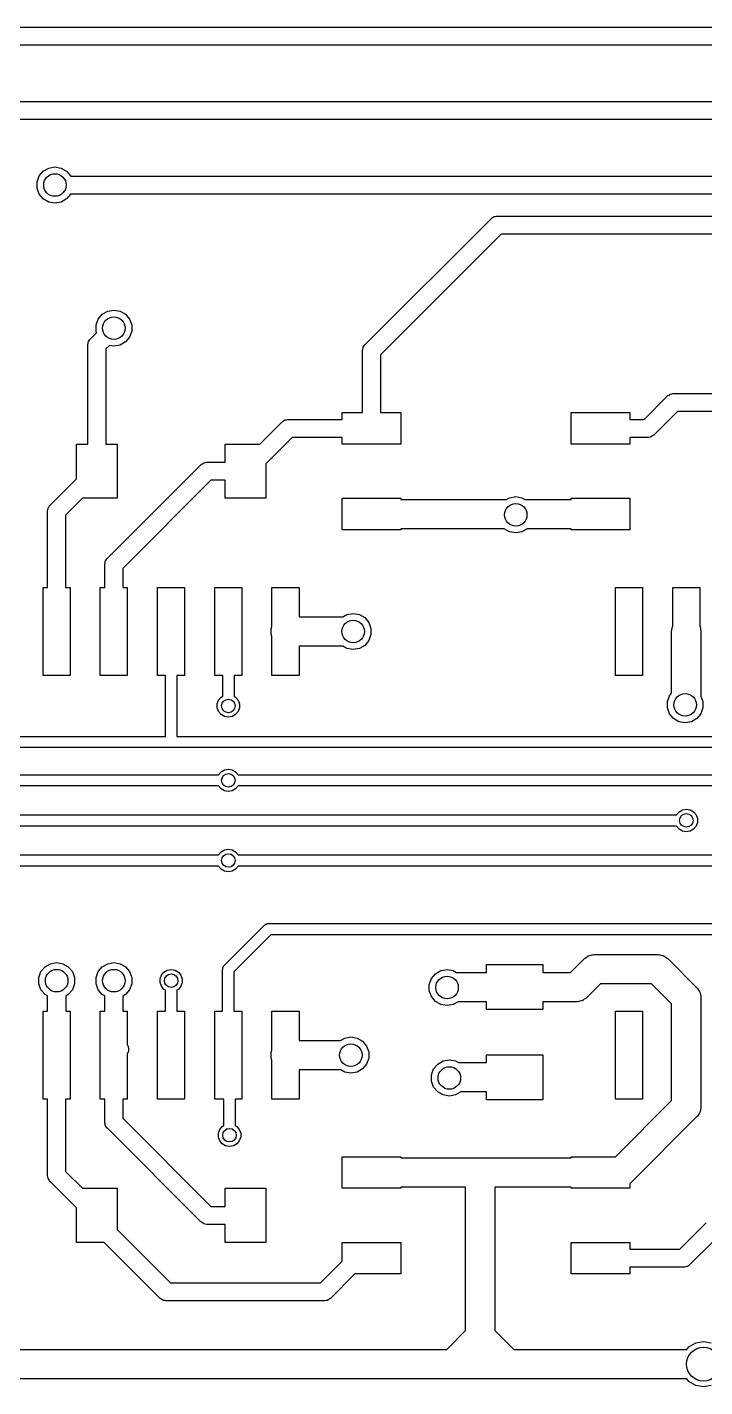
# Model space of a CAD drawing. Extents: x 25 to 125, y -125 to -25.
# Drawn here: x 55.86 to 70.9, y -90.16 to -60 of the extents above; entities that cross this region are included whole.
import ezdxf

# ---------------------------------------------------------------- set-up
doc = ezdxf.new("R2010")
doc.units = 0
doc.header["$MEASUREMENT"] = 0
doc.layers.add('BLACK', color=7, linetype='CONTINUOUS')

msp = doc.modelspace()

# ---------------------------------------------------------------- linework, layer by layer
at = {"layer": 'Black'}
for p, q in [((52.959, -59.998), (82.804, -59.998)), ((82.7212, -60.398), (53.0418, -60.398)), ((54.323, -61.649), (79.075, -61.649)), ((79.075, -62.049), (54.323, -62.049)), ((56.0816, -63.4303), (56.1293, -63.2992)), ((56.1293, -63.2992), (56.2189, -63.1924)), ((56.2189, -63.1924), (56.3397, -63.1227)), ((56.3397, -63.1227), (56.477, -63.0985)), ((56.477, -63.0985), (56.6143, -63.1227)), ((56.6143, -63.1227), (56.7351, -63.1924)), ((56.7351, -63.1924), (56.8247, -63.2992)), ((56.8247, -63.2992), (56.825, -63.3)), ((56.825, -63.3), (80.3082, -63.3)), ((56.0816, -63.5697), (56.0816, -63.4303)), ((56.1293, -63.7008), (56.0816, -63.5697)), ((56.2189, -63.8076), (56.1293, -63.7008)), ((56.3397, -63.8773), (56.2189, -63.8076)), ((56.477, -63.9015), (56.3397, -63.8773)), ((56.6143, -63.8773), (56.477, -63.9015)), ((56.7351, -63.8076), (56.6143, -63.8773)), ((56.8247, -63.7008), (56.7351, -63.8076)), ((56.825, -63.7), (56.8247, -63.7008)), ((80.391, -63.7), (56.825, -63.7)), ((63.3586, -67.0416), (66.1526, -64.2476)), ((66.1526, -64.2476), (66.1598, -64.2425)), ((66.1598, -64.2425), (66.1654, -64.2358)), ((66.1654, -64.2358), (66.1881, -64.2227)), ((66.1881, -64.2227), (66.2095, -64.2077)), ((66.2095, -64.2077), (66.218, -64.2055)), ((66.218, -64.2055), (66.2256, -64.2011)), ((66.2256, -64.2011), (66.2513, -64.1965)), ((66.2513, -64.1965), (66.2766, -64.1898)), ((66.2766, -64.1898), (66.2853, -64.1905)), ((66.2853, -64.1905), (66.294, -64.189)), ((66.294, -64.189), (81.1972, -64.189)), ((66.3768, -64.589), (63.7, -67.2658)), ((81.28, -64.589), (66.3768, -64.589)), ((57.5269, -66.3674), (57.6477, -66.2977)), ((57.6477, -66.2977), (57.785, -66.2735)), ((57.785, -66.2735), (57.9223, -66.2977)), ((57.9223, -66.2977), (58.0431, -66.3674)), ((57.3896, -66.6053), (57.4373, -66.4742)), ((57.3896, -66.7447), (57.3896, -66.6053)), ((57.4373, -66.4742), (57.5269, -66.3674)), ((58.0431, -66.3674), (58.1327, -66.4742)), ((58.1327, -66.4742), (58.1804, -66.6053)), ((58.1804, -66.6053), (58.1804, -66.7447)), ((57.2237, -66.9705), (57.2387, -66.9491)), ((57.2387, -66.9491), (57.2518, -66.9264)), ((57.2518, -66.9264), (57.2585, -66.9208)), ((57.2585, -66.9208), (57.2636, -66.9136)), ((57.2636, -66.9136), (57.401, -66.7761)), ((57.401, -66.7761), (57.3896, -66.7447)), ((58.1327, -66.8758), (58.0431, -66.9826)), ((58.1804, -66.7447), (58.1327, -66.8758)), ((57.205, -67.055), (57.2065, -67.0463)), ((57.205, -69.25), (57.205, -67.055)), ((57.2058, -67.0376), (57.2125, -67.0123)), ((57.2065, -67.0463), (57.2058, -67.0376)), ((57.2125, -67.0123), (57.2171, -66.9866)), ((57.2171, -66.9866), (57.2215, -66.979)), ((57.2215, -66.979), (57.2237, -66.9705)), ((57.6841, -67.0587), (57.605, -67.1378)), ((57.605, -67.1378), (57.605, -69.25)), ((57.785, -67.0765), (57.6841, -67.0587)), ((57.9223, -67.0523), (57.785, -67.0765)), ((58.0431, -66.9826), (57.9223, -67.0523)), ((63.3, -67.183), (63.3015, -67.1743)), ((63.3, -68.55), (63.3, -67.183)), ((63.3008, -67.1656), (63.3075, -67.1403)), ((63.3015, -67.1743), (63.3008, -67.1656)), ((63.3075, -67.1403), (63.3121, -67.1146)), ((63.3121, -67.1146), (63.3165, -67.107)), ((63.3165, -67.107), (63.3187, -67.0985)), ((63.3187, -67.0985), (63.3337, -67.0771)), ((63.3337, -67.0771), (63.3468, -67.0544)), ((63.3468, -67.0544), (63.3535, -67.0488)), ((63.3535, -67.0488), (63.3586, -67.0416)), ((63.7, -67.2658), (63.7, -68.55)), ((70.0698, -68.1795), (70.0754, -68.1728)), ((70.0754, -68.1728), (70.0981, -68.1597)), ((70.0981, -68.1597), (70.1195, -68.1447)), ((70.1195, -68.1447), (70.128, -68.1425)), ((70.128, -68.1425), (70.1356, -68.1381)), ((70.1356, -68.1381), (70.1613, -68.1335)), ((70.1613, -68.1335), (70.1866, -68.1268)), ((70.1866, -68.1268), (70.1953, -68.1275)), ((70.1953, -68.1275), (70.204, -68.126)), ((70.204, -68.126), (72.301, -68.126)), ((69.5472, -68.7), (70.0626, -68.1846)), ((70.0626, -68.1846), (70.0698, -68.1795)), ((61.0222, -69.25), (61.5136, -68.7586)), ((61.5136, -68.7586), (61.5208, -68.7535)), ((61.5208, -68.7535), (61.5264, -68.7468)), ((61.5264, -68.7468), (61.5491, -68.7337)), ((61.5491, -68.7337), (61.5705, -68.7187)), ((61.5705, -68.7187), (61.579, -68.7165)), ((61.579, -68.7165), (61.5866, -68.7121)), ((61.5866, -68.7121), (61.6123, -68.7075)), ((61.6123, -68.7075), (61.6376, -68.7008)), ((61.6376, -68.7008), (61.6463, -68.7015)), ((61.6463, -68.7015), (61.655, -68.7)), ((61.655, -68.7), (62.85, -68.7)), ((62.85, -68.7), (62.85, -68.55)), ((62.85, -68.55), (63.3, -68.55)), ((63.7, -68.55), (64.15, -68.55)), ((64.15, -68.55), (64.15, -69.25)), ((67.93, -69.25), (67.93, -68.55)), ((67.93, -68.55), (69.23, -68.55)), ((69.23, -68.55), (69.23, -68.7)), ((69.23, -68.7), (69.5472, -68.7)), ((70.2868, -68.526), (69.7714, -69.0414)), ((72.2182, -68.526), (70.2868, -68.526)), ((69.7359, -69.0663), (69.7145, -69.0813)), ((69.7586, -69.0532), (69.7359, -69.0663)), ((69.7642, -69.0465), (69.7586, -69.0532)), ((69.7714, -69.0414), (69.7642, -69.0465)), ((56.955, -70.0172), (56.955, -69.25)), ((56.955, -69.25), (57.205, -69.25)), ((57.605, -69.25), (57.855, -69.25)), ((57.855, -69.25), (57.855, -70.45)), ((60.255, -69.65), (60.255, -69.25)), ((60.255, -69.25), (61.0222, -69.25)), ((61.7378, -69.1), (61.155, -69.6828)), ((62.85, -69.1), (61.7378, -69.1)), ((62.85, -69.25), (62.85, -69.1)), ((64.15, -69.25), (62.85, -69.25)), ((69.23, -69.25), (67.93, -69.25)), ((69.63, -69.1), (69.23, -69.1)), ((69.23, -69.1), (69.23, -69.25)), ((69.6387, -69.0985), (69.63, -69.1)), ((69.6474, -69.0992), (69.6387, -69.0985)), ((69.6727, -69.0925), (69.6474, -69.0992)), ((69.6984, -69.0879), (69.6727, -69.0925)), ((69.706, -69.0835), (69.6984, -69.0879)), ((69.7145, -69.0813), (69.706, -69.0835)), ((59.7491, -69.6837), (59.7705, -69.6687)), ((59.7705, -69.6687), (59.779, -69.6665)), ((59.779, -69.6665), (59.7866, -69.6621)), ((59.7866, -69.6621), (59.8123, -69.6575)), ((59.8123, -69.6575), (59.8376, -69.6508)), ((59.8376, -69.6508), (59.8463, -69.6515)), ((59.8463, -69.6515), (59.855, -69.65)), ((59.855, -69.65), (60.255, -69.65)), ((61.155, -69.6828), (61.155, -70.45)), ((57.6412, -71.781), (59.7136, -69.7086)), ((59.7136, -69.7086), (59.7208, -69.7035)), ((59.7208, -69.7035), (59.7264, -69.6968)), ((59.7264, -69.6968), (59.7491, -69.6837)), ((56.3712, -70.601), (56.955, -70.0172)), ((59.9378, -70.05), (57.9826, -72.0052)), ((60.255, -70.05), (59.9378, -70.05)), ((60.255, -70.45), (60.255, -70.05)), ((57.0878, -70.45), (56.7126, -70.8252)), ((57.855, -70.45), (57.0878, -70.45)), ((61.155, -70.45), (60.255, -70.45)), ((62.85, -71.15), (62.85, -70.45)), ((62.85, -70.45), (64.15, -70.45)), ((64.15, -70.45), (64.15, -70.475)), ((64.15, -70.475), (66.4988, -70.475)), ((66.4988, -70.475), (66.5631, -70.4379)), ((66.5631, -70.4379), (66.7004, -70.4137)), ((66.7004, -70.4137), (66.8377, -70.4379)), ((66.8377, -70.4379), (66.902, -70.475)), ((66.902, -70.475), (67.93, -70.475)), ((67.93, -70.475), (67.93, -70.45)), ((67.93, -70.45), (69.23, -70.45)), ((69.23, -70.45), (69.23, -71.15)), ((56.3126, -70.7424), (56.3141, -70.7337)), ((56.3126, -72.43), (56.3126, -70.7424)), ((56.3134, -70.725), (56.3201, -70.6997)), ((56.3141, -70.7337), (56.3134, -70.725)), ((56.3201, -70.6997), (56.3247, -70.674)), ((56.3247, -70.674), (56.3291, -70.6664)), ((56.3291, -70.6664), (56.3313, -70.6579)), ((56.3313, -70.6579), (56.3463, -70.6365)), ((56.3463, -70.6365), (56.3594, -70.6138)), ((56.3594, -70.6138), (56.3661, -70.6082)), ((56.3661, -70.6082), (56.3712, -70.601)), ((56.7126, -70.8252), (56.7126, -72.43)), ((64.15, -71.15), (62.85, -71.15)), ((66.4461, -71.125), (64.15, -71.125)), ((64.15, -71.125), (64.15, -71.15)), ((66.5631, -71.1925), (66.4461, -71.125)), ((66.9547, -71.125), (66.8377, -71.1925)), ((67.93, -71.125), (66.9547, -71.125)), ((67.93, -71.15), (67.93, -71.125)), ((69.23, -71.15), (67.93, -71.15)), ((66.7004, -71.2167), (66.5631, -71.1925)), ((66.8377, -71.1925), (66.7004, -71.2167)), ((57.6163, -71.8165), (57.6294, -71.7938)), ((57.6294, -71.7938), (57.6361, -71.7882)), ((57.6361, -71.7882), (57.6412, -71.781)), ((57.5826, -71.9224), (57.5841, -71.9137)), ((57.5826, -72.43), (57.5826, -71.9224)), ((57.5834, -71.905), (57.5901, -71.8797)), ((57.5841, -71.9137), (57.5834, -71.905)), ((57.5901, -71.8797), (57.5947, -71.854)), ((57.5947, -71.854), (57.5991, -71.8464)), ((57.5991, -71.8464), (57.6013, -71.8379)), ((57.6013, -71.8379), (57.6163, -71.8165)), ((57.9826, -72.0052), (57.9826, -72.43)), ((56.2126, -74.38), (56.2126, -72.43)), ((56.2126, -72.43), (56.3126, -72.43)), ((56.7126, -72.43), (56.8126, -72.43)), ((56.8126, -72.43), (56.8126, -74.38)), ((57.4826, -74.38), (57.4826, -72.43)), ((57.4826, -72.43), (57.5826, -72.43)), ((57.9826, -72.43), (58.0826, -72.43)), ((58.0826, -72.43), (58.0826, -74.38)), ((58.7526, -74.38), (58.7526, -72.43)), ((58.7526, -72.43), (59.3526, -72.43)), ((59.3526, -72.43), (59.3526, -74.38)), ((60.0226, -74.38), (60.0226, -72.43)), ((60.0226, -72.43), (60.6226, -72.43)), ((60.6226, -72.43), (60.6226, -74.38)), ((61.2926, -73.2934), (61.2926, -72.43)), ((61.2926, -72.43), (61.8926, -72.43)), ((61.8926, -72.43), (61.8926, -73.08)), ((68.915, -74.38), (68.915, -72.43)), ((68.915, -72.43), (69.515, -72.43)), ((69.515, -72.43), (69.515, -74.38)), ((70.185, -73.2845), (70.185, -72.43)), ((70.185, -72.43), (70.785, -72.43)), ((70.785, -72.43), (70.785, -73.2845)), ((61.2725, -73.3486), (61.2926, -73.2934)), ((61.8926, -73.08), (62.8674, -73.08)), ((62.8674, -73.08), (62.9563, -73.0287)), ((62.9563, -73.0287), (63.0936, -73.0045)), ((63.0936, -73.0045), (63.2309, -73.0287)), ((63.2309, -73.0287), (63.3517, -73.0984)), ((63.3517, -73.0984), (63.4413, -73.2052)), ((63.4413, -73.2052), (63.489, -73.3363)), ((70.16, -73.405), (70.1796, -73.2938)), ((70.1796, -73.2938), (70.185, -73.2845)), ((70.785, -73.2845), (70.7904, -73.2938)), ((70.7904, -73.2938), (70.81, -73.405)), ((61.2725, -73.4614), (61.2725, -73.3486)), ((61.2926, -73.5166), (61.2725, -73.4614)), ((61.2926, -74.38), (61.2926, -73.5166)), ((63.489, -73.4757), (63.4413, -73.6068)), ((63.489, -73.3363), (63.489, -73.4757)), ((70.16, -74.7735), (70.16, -73.405)), ((70.81, -73.405), (70.81, -74.8382)), ((62.8639, -73.73), (61.8926, -73.73)), ((61.8926, -73.73), (61.8926, -74.38)), ((62.9563, -73.7833), (62.8639, -73.73)), ((63.0936, -73.8075), (62.9563, -73.7833)), ((63.2309, -73.7833), (63.0936, -73.8075)), ((63.3517, -73.7136), (63.2309, -73.7833)), ((63.4413, -73.6068), (63.3517, -73.7136)), ((56.8126, -74.38), (56.2126, -74.38)), ((58.0826, -74.38), (57.4826, -74.38)), ((58.9276, -74.38), (58.7526, -74.38)), ((58.9276, -75.732), (58.9276, -74.38)), ((59.3526, -74.38), (59.1776, -74.38)), ((59.1776, -74.38), (59.1776, -75.732)), ((60.2, -74.38), (60.0226, -74.38)), ((60.2, -74.8438), (60.2, -74.38)), ((60.6226, -74.38), (60.45, -74.38)), ((60.45, -74.38), (60.45, -74.8438)), ((61.8926, -74.38), (61.2926, -74.38)), ((69.515, -74.38), (68.915, -74.38)), ((70.1119, -74.8308), (70.16, -74.7735)), ((60.0779, -75.0134), (60.1077, -74.9315)), ((60.0779, -75.1006), (60.0779, -75.0134)), ((60.1077, -75.1825), (60.0779, -75.1006)), ((60.1077, -74.9315), (60.1637, -74.8648)), ((60.1637, -74.8648), (60.2, -74.8438)), ((60.45, -74.8438), (60.4863, -74.8648)), ((60.4863, -74.8648), (60.5423, -74.9315)), ((60.5423, -74.9315), (60.5721, -75.0134)), ((60.5721, -75.1006), (60.5423, -75.1825)), ((60.5721, -75.0134), (60.5721, -75.1006)), ((70.0642, -74.9619), (70.1119, -74.8308)), ((70.0642, -75.1013), (70.0642, -74.9619)), ((70.1119, -75.2324), (70.0642, -75.1013)), ((70.855, -75.1013), (70.8073, -75.2324)), ((70.81, -74.8382), (70.855, -74.9619)), ((70.855, -74.9619), (70.855, -75.1013)), ((60.1637, -75.2492), (60.1077, -75.1825)), ((60.2392, -75.2928), (60.1637, -75.2492)), ((60.325, -75.308), (60.2392, -75.2928)), ((60.4108, -75.2928), (60.325, -75.308)), ((60.4863, -75.2492), (60.4108, -75.2928)), ((60.5423, -75.1825), (60.4863, -75.2492)), ((70.2015, -75.3392), (70.1119, -75.2324)), ((70.3223, -75.4089), (70.2015, -75.3392)), ((70.4596, -75.4331), (70.3223, -75.4089)), ((70.5969, -75.4089), (70.4596, -75.4331)), ((70.7177, -75.3392), (70.5969, -75.4089)), ((70.8073, -75.2324), (70.7177, -75.3392)), ((59.0122, -75.982), (43.2228, -75.982)), ((43.2746, -75.732), (58.9276, -75.732)), ((59.0176, -75.981), (59.0122, -75.982)), ((59.0231, -75.9815), (59.0176, -75.981)), ((59.0389, -75.9773), (59.0231, -75.9815)), ((59.0526, -75.9749), (59.0389, -75.9773)), ((59.0663, -75.9773), (59.0526, -75.9749)), ((59.0821, -75.9815), (59.0663, -75.9773)), ((59.0876, -75.981), (59.0821, -75.9815)), ((59.093, -75.982), (59.0876, -75.981)), ((78.143, -75.982), (59.093, -75.982)), ((59.1776, -75.732), (77.98, -75.732)), ((40.8575, -76.583), (60.1075, -76.583)), ((60.1075, -76.583), (60.1077, -76.5825)), ((60.1077, -76.5825), (60.1637, -76.5158)), ((60.1637, -76.5158), (60.2392, -76.4722)), ((60.2392, -76.4722), (60.325, -76.457)), ((60.325, -76.457), (60.4108, -76.4722)), ((60.4108, -76.4722), (60.4863, -76.5158)), ((60.4863, -76.5158), (60.5423, -76.5825)), ((60.5423, -76.5825), (60.5425, -76.583)), ((60.5425, -76.583), (79.1575, -76.583)), ((60.1075, -76.833), (40.8575, -76.833)), ((60.1077, -76.8335), (60.1075, -76.833)), ((60.1637, -76.9002), (60.1077, -76.8335)), ((60.2392, -76.9438), (60.1637, -76.9002)), ((60.4863, -76.9002), (60.4108, -76.9438)), ((60.5423, -76.8335), (60.4863, -76.9002)), ((60.5425, -76.833), (60.5423, -76.8335)), ((79.1575, -76.833), (60.5425, -76.833)), ((60.325, -76.959), (60.2392, -76.9438)), ((60.4108, -76.9438), (60.325, -76.959)), ((52.9225, -77.472), (70.2675, -77.472)), ((70.2675, -77.472), (70.2677, -77.4715)), ((70.2677, -77.4715), (70.3237, -77.4048)), ((70.3237, -77.4048), (70.3992, -77.3612)), ((70.3992, -77.3612), (70.485, -77.346)), ((70.485, -77.346), (70.5708, -77.3612)), ((70.5708, -77.3612), (70.6463, -77.4048)), ((70.6463, -77.4048), (70.7023, -77.4715)), ((70.7023, -77.4715), (70.7321, -77.5534)), ((70.2675, -77.722), (52.9225, -77.722)), ((70.2677, -77.7225), (70.2675, -77.722)), ((70.3237, -77.7892), (70.2677, -77.7225)), ((70.3992, -77.8328), (70.3237, -77.7892)), ((70.6463, -77.7892), (70.5708, -77.8328)), ((70.7023, -77.7225), (70.6463, -77.7892)), ((70.7321, -77.6406), (70.7023, -77.7225)), ((70.7321, -77.5534), (70.7321, -77.6406)), ((70.485, -77.848), (70.3992, -77.8328)), ((70.5708, -77.8328), (70.485, -77.848)), ((41.4538, -78.361), (60.1075, -78.361)), ((60.1075, -78.361), (60.1077, -78.3605)), ((60.1077, -78.3605), (60.1637, -78.2938)), ((60.1637, -78.2938), (60.2392, -78.2502)), ((60.2392, -78.2502), (60.325, -78.235)), ((60.325, -78.235), (60.4108, -78.2502)), ((60.4108, -78.2502), (60.4863, -78.2938)), ((60.4863, -78.2938), (60.5423, -78.3605)), ((60.5423, -78.3605), (60.5425, -78.361)), ((60.5425, -78.361), (77.8875, -78.361)), ((60.1075, -78.611), (41.402, -78.611)), ((60.1077, -78.6115), (60.1075, -78.611)), ((60.1637, -78.6782), (60.1077, -78.6115)), ((60.2392, -78.7218), (60.1637, -78.6782)), ((60.325, -78.737), (60.2392, -78.7218)), ((60.4108, -78.7218), (60.325, -78.737)), ((60.4863, -78.6782), (60.4108, -78.7218)), ((60.5423, -78.6115), (60.4863, -78.6782)), ((60.5425, -78.611), (60.5423, -78.6115)), ((77.8875, -78.611), (60.5425, -78.611)), ((60.2342, -80.813), (61.1256, -79.9216)), ((61.1256, -79.9216), (61.1301, -79.9185)), ((61.1301, -79.9185), (61.1337, -79.9142)), ((61.1337, -79.9142), (61.1478, -79.9061)), ((61.1478, -79.9061), (61.1612, -79.8967)), ((61.1612, -79.8967), (61.1665, -79.8953)), ((61.1665, -79.8953), (61.1712, -79.8925)), ((61.1712, -79.8925), (61.1873, -79.8897)), ((61.1873, -79.8897), (61.2031, -79.8855)), ((61.2031, -79.8855), (61.2086, -79.886)), ((61.2086, -79.886), (61.214, -79.885)), ((61.214, -79.885), (79.0702, -79.885)), ((61.2658, -80.135), (60.4476, -80.9532)), ((79.0184, -80.135), (61.2658, -80.135)), ((56.2569, -80.8454), (56.3777, -80.7757)), ((56.3777, -80.7757), (56.515, -80.7515)), ((56.515, -80.7515), (56.6523, -80.7757)), ((56.6523, -80.7757), (56.7731, -80.8454)), ((57.5269, -80.8454), (57.6477, -80.7757)), ((57.6477, -80.7757), (57.785, -80.7515)), ((57.785, -80.7515), (57.9223, -80.7757)), ((57.9223, -80.7757), (58.0431, -80.8454)), ((60.2093, -80.8486), (60.2187, -80.8352)), ((60.2187, -80.8352), (60.2269, -80.821)), ((60.2269, -80.821), (60.2311, -80.8175)), ((60.2311, -80.8175), (60.2342, -80.813)), ((66.05, -80.971), (66.05, -80.796)), ((66.05, -80.796), (67.3, -80.796)), ((67.3, -80.796), (67.3, -80.971)), ((67.9154, -80.971), (68.2172, -80.6692)), ((68.2172, -80.6692), (68.2289, -80.661)), ((68.2289, -80.661), (68.2381, -80.65)), ((68.2381, -80.65), (68.2749, -80.6288)), ((68.2749, -80.6288), (68.3096, -80.6044)), ((68.3096, -80.6044), (68.3235, -80.6007)), ((68.3235, -80.6007), (68.3358, -80.5936)), ((68.3358, -80.5936), (68.3777, -80.5862)), ((68.3777, -80.5862), (68.4187, -80.5752)), ((68.4187, -80.5752), (68.4329, -80.5765)), ((68.4329, -80.5765), (68.447, -80.574)), ((68.447, -80.574), (69.85, -80.574)), ((69.85, -80.574), (69.8641, -80.5765)), ((69.8641, -80.5765), (69.8783, -80.5752)), ((69.8783, -80.5752), (69.9193, -80.5862)), ((69.9193, -80.5862), (69.9612, -80.5936)), ((69.9612, -80.5936), (69.9735, -80.6007)), ((69.9735, -80.6007), (69.9874, -80.6044)), ((69.9874, -80.6044), (70.0221, -80.6288)), ((70.0221, -80.6288), (70.0589, -80.65)), ((70.0589, -80.65), (70.0681, -80.661)), ((70.0681, -80.661), (70.0798, -80.6692)), ((70.0798, -80.6692), (70.7148, -81.3042)), ((56.1196, -81.0833), (56.1673, -80.9522)), ((56.1196, -81.2227), (56.1196, -81.0833)), ((56.1673, -80.9522), (56.2569, -80.8454)), ((56.7731, -80.8454), (56.8627, -80.9522)), ((56.8627, -80.9522), (56.9104, -81.0833)), ((56.9104, -81.0833), (56.9104, -81.2227)), ((57.3896, -81.0833), (57.4373, -80.9522)), ((57.3896, -81.2227), (57.3896, -81.0833)), ((57.4373, -80.9522), (57.5269, -80.8454)), ((58.0431, -80.8454), (58.1327, -80.9522)), ((58.1327, -80.9522), (58.1804, -81.0833)), ((58.1804, -81.0833), (58.1804, -81.2227)), ((58.8079, -81.1094), (58.8377, -81.0275)), ((58.8079, -81.1966), (58.8079, -81.1094)), ((58.8377, -81.0275), (58.8937, -80.9608)), ((58.8937, -80.9608), (58.9692, -80.9172)), ((58.9692, -80.9172), (59.055, -80.902)), ((59.055, -80.902), (59.1408, -80.9172)), ((59.1408, -80.9172), (59.2163, -80.9608)), ((59.2163, -80.9608), (59.2723, -81.0275)), ((59.2723, -81.0275), (59.3021, -81.1094)), ((59.3021, -81.1094), (59.3021, -81.1966)), ((60.1976, -80.9014), (60.1986, -80.896)), ((60.1976, -81.83), (60.1976, -80.9014)), ((60.1981, -80.8905), (60.2023, -80.8747)), ((60.1986, -80.896), (60.1981, -80.8905)), ((60.2023, -80.8747), (60.2051, -80.8586)), ((60.2051, -80.8586), (60.2079, -80.8539)), ((60.2079, -80.8539), (60.2093, -80.8486)), ((60.4476, -80.9532), (60.4476, -81.83)), ((64.781, -81.2357), (64.8287, -81.1046)), ((64.8287, -81.1046), (64.9183, -80.9978)), ((64.9183, -80.9978), (65.0391, -80.9281)), ((65.0391, -80.9281), (65.1764, -80.9039)), ((65.1764, -80.9039), (65.3137, -80.9281)), ((65.3137, -80.9281), (65.3881, -80.971)), ((65.3881, -80.971), (66.05, -80.971)), ((67.3, -80.971), (67.9154, -80.971)), ((56.1673, -81.3538), (56.1196, -81.2227)), ((56.2569, -81.4606), (56.1673, -81.3538)), ((56.8627, -81.3538), (56.7731, -81.4606)), ((56.9104, -81.2227), (56.8627, -81.3538)), ((57.4373, -81.3538), (57.3896, -81.2227)), ((57.5269, -81.4606), (57.4373, -81.3538)), ((58.1327, -81.3538), (58.0431, -81.4606)), ((58.1804, -81.2227), (58.1327, -81.3538)), ((58.8377, -81.2785), (58.8079, -81.1966)), ((58.8937, -81.3452), (58.8377, -81.2785)), ((58.9276, -81.3648), (58.8937, -81.3452)), ((58.9276, -81.83), (58.9276, -81.3648)), ((59.2163, -81.3452), (59.18, -81.3662)), ((59.18, -81.3662), (59.18, -81.83)), ((59.2723, -81.2785), (59.2163, -81.3452)), ((59.3021, -81.1966), (59.2723, -81.2785)), ((64.781, -81.3751), (64.781, -81.2357)), ((64.8287, -81.5062), (64.781, -81.3751)), ((68.5816, -81.224), (68.2798, -81.5258)), ((69.7154, -81.224), (68.5816, -81.224)), ((70.16, -81.6686), (69.7154, -81.224)), ((70.7148, -81.3042), (70.723, -81.3159)), ((70.723, -81.3159), (70.734, -81.3251)), ((70.734, -81.3251), (70.7552, -81.3619)), ((70.7552, -81.3619), (70.7796, -81.3966)), ((70.7796, -81.3966), (70.7833, -81.4105)), ((70.7833, -81.4105), (70.7904, -81.4228)), ((70.7904, -81.4228), (70.7978, -81.4647)), ((56.3126, -81.4928), (56.2569, -81.4606)), ((56.3126, -81.83), (56.3126, -81.4928)), ((56.7731, -81.4606), (56.715, -81.4941)), ((56.715, -81.4941), (56.715, -81.83)), ((57.5826, -81.4928), (57.5269, -81.4606)), ((57.5826, -81.83), (57.5826, -81.4928)), ((58.0431, -81.4606), (57.985, -81.4941)), ((57.985, -81.4941), (57.985, -81.83)), ((64.9183, -81.613), (64.8287, -81.5062)), ((65.0391, -81.6827), (64.9183, -81.613)), ((65.1764, -81.7069), (65.0391, -81.6827)), ((65.3137, -81.6827), (65.1764, -81.7069)), ((65.4206, -81.621), (65.3137, -81.6827)), ((66.05, -81.621), (65.4206, -81.621)), ((66.05, -81.796), (66.05, -81.621)), ((68.05, -81.621), (67.3, -81.621)), ((67.3, -81.621), (67.3, -81.796)), ((68.0641, -81.6185), (68.05, -81.621)), ((68.0783, -81.6198), (68.0641, -81.6185)), ((68.1193, -81.6088), (68.0783, -81.6198)), ((68.1612, -81.6014), (68.1193, -81.6088)), ((68.1735, -81.5943), (68.1612, -81.6014)), ((68.1874, -81.5905), (68.1735, -81.5943)), ((68.2221, -81.5662), (68.1874, -81.5905)), ((68.2589, -81.545), (68.2221, -81.5662)), ((68.2681, -81.534), (68.2589, -81.545)), ((68.2798, -81.5258), (68.2681, -81.534)), ((70.16, -82.805), (70.16, -81.6686)), ((70.7978, -81.4647), (70.8088, -81.5057)), ((70.8088, -81.5057), (70.8075, -81.5199)), ((70.8075, -81.5199), (70.81, -81.534)), ((70.81, -81.534), (70.81, -82.805)), ((56.2126, -83.78), (56.2126, -81.83)), ((56.2126, -81.83), (56.3126, -81.83)), ((56.715, -81.83), (56.8126, -81.83)), ((56.8126, -81.83), (56.8126, -83.78)), ((57.4826, -83.78), (57.4826, -81.83)), ((57.4826, -81.83), (57.5826, -81.83)), ((57.985, -81.83), (58.0826, -81.83)), ((58.0826, -81.83), (58.0826, -82.5759)), ((58.7526, -83.78), (58.7526, -81.83)), ((58.7526, -81.83), (58.9276, -81.83)), ((59.18, -81.83), (59.3526, -81.83)), ((59.3526, -81.83), (59.3526, -83.78)), ((60.0226, -83.78), (60.0226, -81.83)), ((60.0226, -81.83), (60.1976, -81.83)), ((60.4476, -81.83), (60.6226, -81.83)), ((60.6226, -81.83), (60.6226, -83.78)), ((61.2926, -82.6934), (61.2926, -81.83)), ((61.2926, -81.83), (61.8926, -81.83)), ((61.8926, -81.83), (61.8926, -82.48)), ((67.3, -81.796), (66.05, -81.796)), ((68.915, -83.78), (68.915, -81.83)), ((68.915, -81.83), (69.515, -81.83)), ((69.515, -81.83), (69.515, -83.78)), ((58.0826, -82.5759), (58.0933, -82.5911)), ((58.0933, -82.5911), (58.1112, -82.6582)), ((61.8926, -82.48), (62.8131, -82.48)), ((62.8131, -82.48), (62.9055, -82.4267)), ((62.9055, -82.4267), (63.0428, -82.4025)), ((63.0428, -82.4025), (63.1801, -82.4267)), ((63.1801, -82.4267), (63.3009, -82.4964)), ((63.3009, -82.4964), (63.3905, -82.6032)), ((63.3905, -82.6032), (63.4382, -82.7343)), ((58.1052, -82.7274), (58.0826, -82.7758)), ((58.0826, -82.7758), (58.0826, -83.78)), ((58.1112, -82.6582), (58.1052, -82.7274)), ((61.2725, -82.7486), (61.2926, -82.6934)), ((61.2725, -82.8614), (61.2725, -82.7486)), ((61.2926, -82.9166), (61.2725, -82.8614)), ((61.2926, -83.78), (61.2926, -82.9166)), ((63.4382, -82.8737), (63.3905, -83.0048)), ((63.4382, -82.7343), (63.4382, -82.8737)), ((64.9691, -83.0044), (65.0899, -82.9347)), ((65.0899, -82.9347), (65.2272, -82.9105)), ((65.2272, -82.9105), (65.3645, -82.9347)), ((65.3645, -82.9347), (65.4274, -82.971)), ((66.05, -82.971), (66.05, -82.796)), ((66.05, -82.796), (67.3, -82.796)), ((67.3, -82.796), (67.3, -83.796)), ((70.16, -83.8124), (70.16, -82.805)), ((70.81, -82.805), (70.81, -83.947)), ((62.8166, -83.13), (61.8926, -83.13)), ((61.8926, -83.13), (61.8926, -83.78)), ((62.9055, -83.1813), (62.8166, -83.13)), ((63.0428, -83.2055), (62.9055, -83.1813)), ((63.1801, -83.1813), (63.0428, -83.2055)), ((63.3009, -83.1116), (63.1801, -83.1813)), ((63.3905, -83.0048), (63.3009, -83.1116)), ((64.8318, -83.2423), (64.8795, -83.1112)), ((64.8318, -83.3817), (64.8318, -83.2423)), ((64.8795, -83.1112), (64.9691, -83.0044)), ((65.4274, -82.971), (66.05, -82.971)), ((64.8795, -83.5128), (64.8318, -83.3817)), ((64.9691, -83.6196), (64.8795, -83.5128)), ((56.3126, -83.78), (56.2126, -83.78)), ((56.3126, -85.4676), (56.3126, -83.78)), ((56.8126, -83.78), (56.7126, -83.78)), ((56.7126, -83.78), (56.7126, -85.3848)), ((57.5826, -83.78), (57.4826, -83.78)), ((57.5826, -84.2876), (57.5826, -83.78)), ((58.0826, -83.78), (57.9826, -83.78)), ((57.9826, -83.78), (57.9826, -84.2048)), ((59.3526, -83.78), (58.7526, -83.78)), ((60.2254, -83.78), (60.0226, -83.78)), ((60.2254, -84.3688), (60.2254, -83.78)), ((60.6226, -83.78), (60.4754, -83.78)), ((60.4754, -83.78), (60.4754, -84.3688)), ((61.8926, -83.78), (61.2926, -83.78)), ((65.0899, -83.6893), (64.9691, -83.6196)), ((65.2272, -83.7135), (65.0899, -83.6893)), ((65.3645, -83.6893), (65.2272, -83.7135)), ((65.4829, -83.621), (65.3645, -83.6893)), ((66.05, -83.621), (65.4829, -83.621)), ((66.05, -83.796), (66.05, -83.621)), ((67.3, -83.796), (66.05, -83.796)), ((68.9124, -85.06), (70.16, -83.8124)), ((69.515, -83.78), (68.915, -83.78)), ((70.734, -84.1559), (70.723, -84.1651)), ((70.7552, -84.1191), (70.734, -84.1559)), ((70.7796, -84.0844), (70.7552, -84.1191)), ((70.7833, -84.0705), (70.7796, -84.0844)), ((70.7904, -84.0582), (70.7833, -84.0705)), ((70.7978, -84.0163), (70.7904, -84.0582)), ((70.8088, -83.9753), (70.7978, -84.0163)), ((70.81, -83.947), (70.8075, -83.9611)), ((70.8075, -83.9611), (70.8088, -83.9753)), ((57.5841, -84.2963), (57.5826, -84.2876)), ((57.5834, -84.305), (57.5841, -84.2963)), ((57.5901, -84.3303), (57.5834, -84.305)), ((57.5947, -84.356), (57.5901, -84.3303)), ((57.5991, -84.3636), (57.5947, -84.356)), ((57.6013, -84.3721), (57.5991, -84.3636)), ((57.6163, -84.3935), (57.6013, -84.3721)), ((57.6294, -84.4162), (57.6163, -84.3935)), ((57.6361, -84.4218), (57.6294, -84.4162)), ((57.6412, -84.429), (57.6361, -84.4218)), ((59.7136, -86.5014), (57.6412, -84.429)), ((57.9826, -84.2048), (59.9378, -86.16)), ((60.1033, -84.5384), (60.1331, -84.4565)), ((60.1331, -84.4565), (60.1891, -84.3898)), ((60.1891, -84.3898), (60.2254, -84.3688)), ((60.4754, -84.3688), (60.5117, -84.3898)), ((60.5117, -84.3898), (60.5677, -84.4565)), ((60.5677, -84.4565), (60.5975, -84.5384)), ((70.7148, -84.1768), (69.2518, -85.6398)), ((70.723, -84.1651), (70.7148, -84.1768)), ((60.1033, -84.6256), (60.1033, -84.5384)), ((60.1331, -84.7075), (60.1033, -84.6256)), ((60.1891, -84.7742), (60.1331, -84.7075)), ((60.5677, -84.7075), (60.5117, -84.7742)), ((60.5975, -84.6256), (60.5677, -84.7075)), ((60.5975, -84.5384), (60.5975, -84.6256)), ((60.2646, -84.8178), (60.1891, -84.7742)), ((60.3504, -84.833), (60.2646, -84.8178)), ((60.4362, -84.8178), (60.3504, -84.833)), ((60.5117, -84.7742), (60.4362, -84.8178)), ((62.85, -85.76), (62.85, -85.06)), ((62.85, -85.06), (64.15, -85.06)), ((64.15, -85.06), (64.15, -85.085)), ((67.93, -85.085), (67.93, -85.06)), ((67.93, -85.06), (68.9124, -85.06)), ((64.15, -85.085), (66.04, -85.085)), ((66.04, -85.085), (67.93, -85.085)), ((56.3141, -85.4763), (56.3126, -85.4676)), ((56.3134, -85.485), (56.3141, -85.4763)), ((56.3201, -85.5103), (56.3134, -85.485)), ((56.3247, -85.536), (56.3201, -85.5103)), ((56.3291, -85.5436), (56.3247, -85.536)), ((56.3313, -85.5521), (56.3291, -85.5436)), ((56.3463, -85.5735), (56.3313, -85.5521)), ((56.3594, -85.5962), (56.3463, -85.5735)), ((56.3661, -85.6018), (56.3594, -85.5962)), ((56.3712, -85.609), (56.3661, -85.6018)), ((56.955, -86.1928), (56.3712, -85.609)), ((56.7126, -85.3848), (57.0878, -85.76)), ((69.2309, -85.659), (69.23, -85.6595)), ((69.23, -85.6595), (69.23, -85.76)), ((69.2401, -85.648), (69.2309, -85.659)), ((69.2518, -85.6398), (69.2401, -85.648)), ((57.0878, -85.76), (57.855, -85.76)), ((57.855, -85.76), (57.855, -86.6772)), ((60.255, -86.16), (60.255, -85.76)), ((60.255, -85.76), (61.155, -85.76)), ((61.155, -85.76), (61.155, -86.96)), ((64.15, -85.76), (62.85, -85.76)), ((65.588, -85.735), (64.15, -85.735)), ((64.15, -85.735), (64.15, -85.76)), ((65.588, -88.9178), (65.588, -85.735)), ((67.93, -85.735), (66.238, -85.735)), ((66.238, -85.735), (66.238, -88.9178)), ((67.93, -85.76), (67.93, -85.735)), ((69.23, -85.76), (67.93, -85.76)), ((56.955, -86.96), (56.955, -86.1928)), ((59.9378, -86.16), (60.255, -86.16)), ((59.7208, -86.5065), (59.7136, -86.5014)), ((59.7264, -86.5132), (59.7208, -86.5065)), ((59.7491, -86.5263), (59.7264, -86.5132)), ((59.7705, -86.5413), (59.7491, -86.5263)), ((59.779, -86.5435), (59.7705, -86.5413)), ((59.7866, -86.5479), (59.779, -86.5435)), ((59.8123, -86.5525), (59.7866, -86.5479)), ((59.8376, -86.5592), (59.8123, -86.5525)), ((59.8463, -86.5585), (59.8376, -86.5592)), ((59.855, -86.56), (59.8463, -86.5585)), ((60.255, -86.56), (59.855, -86.56)), ((60.255, -86.96), (60.255, -86.56)), ((70.3422, -87.11), (70.925, -86.5272)), ((57.855, -86.6772), (59.0378, -87.86)), ((57.5722, -86.96), (56.955, -86.96)), ((58.8136, -88.2014), (57.5722, -86.96)), ((61.155, -86.96), (60.255, -86.96)), ((62.85, -87.3772), (62.85, -86.96)), ((62.85, -86.96), (64.15, -86.96)), ((64.15, -86.96), (64.15, -87.66)), ((67.93, -87.66), (67.93, -86.96)), ((67.93, -86.96), (69.23, -86.96)), ((69.23, -86.96), (69.23, -87.11)), ((69.23, -87.11), (70.3422, -87.11)), ((71.0578, -86.96), (70.5664, -87.4514)), ((62.3672, -87.86), (62.85, -87.3772)), ((70.5309, -87.4763), (70.5095, -87.4913)), ((70.5536, -87.4632), (70.5309, -87.4763)), ((70.5592, -87.4565), (70.5536, -87.4632)), ((70.5664, -87.4514), (70.5592, -87.4565)), ((63.1328, -87.66), (62.5914, -88.2014)), ((64.15, -87.66), (63.1328, -87.66)), ((69.23, -87.66), (67.93, -87.66)), ((70.425, -87.51), (69.23, -87.51)), ((69.23, -87.51), (69.23, -87.66)), ((70.4337, -87.5085), (70.425, -87.51)), ((70.4424, -87.5092), (70.4337, -87.5085)), ((70.4677, -87.5025), (70.4424, -87.5092)), ((70.4934, -87.4979), (70.4677, -87.5025)), ((70.501, -87.4935), (70.4934, -87.4979)), ((70.5095, -87.4913), (70.501, -87.4935)), ((59.0378, -87.86), (62.3672, -87.86)), ((58.8208, -88.2065), (58.8136, -88.2014)), ((58.8264, -88.2132), (58.8208, -88.2065)), ((58.8491, -88.2263), (58.8264, -88.2132)), ((58.8705, -88.2413), (58.8491, -88.2263)), ((58.879, -88.2435), (58.8705, -88.2413)), ((58.8866, -88.2479), (58.879, -88.2435)), ((58.9123, -88.2525), (58.8866, -88.2479)), ((58.9376, -88.2592), (58.9123, -88.2525)), ((58.9463, -88.2585), (58.9376, -88.2592)), ((58.955, -88.26), (58.9463, -88.2585)), ((62.45, -88.26), (58.955, -88.26)), ((62.4587, -88.2585), (62.45, -88.26)), ((62.4674, -88.2592), (62.4587, -88.2585)), ((62.4927, -88.2525), (62.4674, -88.2592)), ((62.5184, -88.2479), (62.4927, -88.2525)), ((62.526, -88.2435), (62.5184, -88.2479)), ((62.5345, -88.2413), (62.526, -88.2435)), ((62.5559, -88.2263), (62.5345, -88.2413)), ((62.5786, -88.2132), (62.5559, -88.2263)), ((62.5842, -88.2065), (62.5786, -88.2132)), ((62.5914, -88.2014), (62.5842, -88.2065)), ((65.1688, -89.337), (65.588, -88.9178)), ((66.238, -88.9178), (66.6572, -89.337)), ((70.4935, -89.337), (70.5434, -89.2775)), ((70.5434, -89.2775), (70.6943, -89.1904)), ((70.6943, -89.1904), (70.866, -89.1601)), ((70.866, -89.1601), (71.0377, -89.1904)), ((48.5216, -89.337), (65.1688, -89.337)), ((66.6572, -89.337), (70.4935, -89.337)), ((65.3034, -89.987), (48.387, -89.987)), ((65.913, -89.987), (65.3034, -89.987)), ((66.5226, -89.987), (65.913, -89.987)), ((70.4935, -89.987), (66.5226, -89.987)), ((70.5434, -90.0465), (70.4935, -89.987)), ((70.6943, -90.1336), (70.5434, -90.0465)), ((70.866, -90.1639), (70.6943, -90.1336)), ((71.0377, -90.1336), (70.866, -90.1639))]:
    msp.add_line(p, q, dxfattribs=at)
for centre, radius in [((56.477, -63.5), 0.25), ((57.785, -66.675), 0.25), ((66.7004, -70.8152), 0.25), ((63.0936, -73.406), 0.25), ((70.4596, -75.0316), 0.25), ((60.325, -75.057), 0.15), ((60.325, -76.708), 0.15), ((70.485, -77.597), 0.15), ((60.325, -78.486), 0.15), ((56.515, -81.153), 0.25), ((57.785, -81.153), 0.25), ((59.055, -81.153), 0.15), ((65.1764, -81.3054), 0.25), ((63.0428, -82.804), 0.25), ((65.2272, -83.312), 0.25), ((60.3504, -84.582), 0.15), ((70.866, -89.662), 0.375)]:
    msp.add_circle(centre, radius, dxfattribs=at)

doc.saveas('drawing.dxf')
